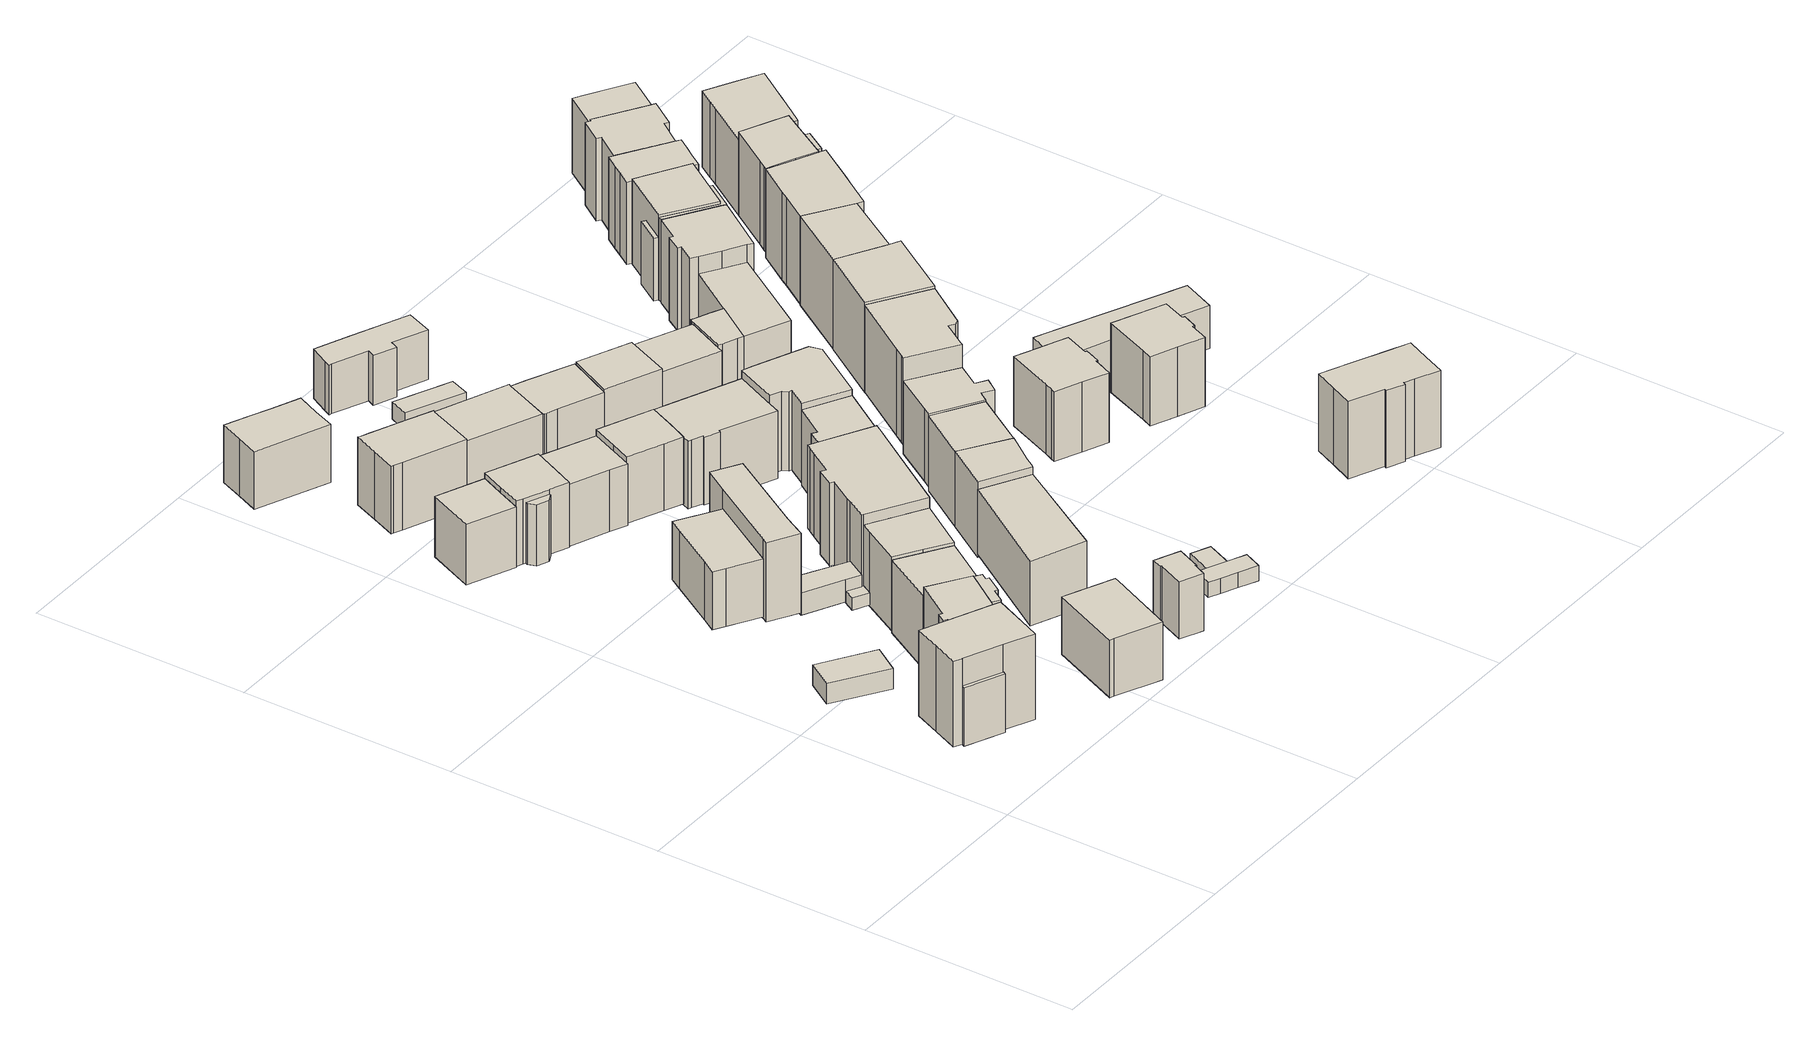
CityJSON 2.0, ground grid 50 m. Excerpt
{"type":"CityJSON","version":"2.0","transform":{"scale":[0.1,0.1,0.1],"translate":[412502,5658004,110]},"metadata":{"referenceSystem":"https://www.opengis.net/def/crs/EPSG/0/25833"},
"CityObjects":{
"building1":{"type":"Building","attributes":{"Dachtyp_tdc":"tdcPolyFlatRoof","Gemeindeschluessel":14612000,"Dachneigung":7.27,"QualitaetDacherkennung":73,"Geometrietyp2DReferenz":"3000","measuredHeight":5.35,"function":"31001_9998","roofType":"2100"},"geometry":[{"type":"Solid","lod":"1","boundaries":[[[[0,1,2,3]],[[4,5,6,7]],[[3,5,4,0]],[[2,6,5,3]],[[1,7,6,2]],[[0,4,7,1]]]]}]},
"building2":{"type":"Building","attributes":{"Gemeindeschluessel":14612000,"Geometrietyp2DReferenz":"3000","function":"31001_9998","roofType":"9999"},"children":["building2-1","building2-2","building2-3","building2-4"]},
"building2-1":{"type":"BuildingPart","attributes":{"Dachtyp_tdc":"tdcPolyFlatRoof","Dachneigung":6.59,"QualitaetDacherkennung":36,"Geometrietyp2DReferenz":"3000","measuredHeight":20.29,"roofType":"2100"},"parents":["building2"],"geometry":[{"type":"Solid","lod":"1","boundaries":[[[[8,9,10,11,12,13,14,15]],[[16,17,18,19,20,21,22,23]],[[15,17,16,8]],[[14,18,17,15]],[[13,19,18,14]],[[12,20,19,13]],[[11,21,20,12]],[[10,22,21,11]],[[9,23,22,10]],[[8,16,23,9]]]]}]},
"building2-2":{"type":"BuildingPart","attributes":{"Dachtyp_tdc":"tdcPolyFlatRoof","Dachneigung":0,"QualitaetDacherkennung":44,"Geometrietyp2DReferenz":"3000","measuredHeight":20.35,"roofType":"1000"},"parents":["building2"],"geometry":[{"type":"Solid","lod":"1","boundaries":[[[[24,25,26,27,28,29,30,31,32,33,34,35]],[[36,37,38,39,40,41,42,43,17,16,44,45]],[[35,36,45,24]],[[34,37,36,35]],[[33,38,37,34]],[[32,39,38,33]],[[31,40,39,32]],[[30,41,40,31]],[[29,42,41,30]],[[28,43,42,29]],[[27,17,43,28]],[[26,16,17,27]],[[25,44,16,26]],[[24,45,44,25]]]]}]},
"building2-3":{"type":"BuildingPart","attributes":{"Dachtyp_tdc":"tdcHipAndGableRoof","Dachneigung":10.3,"QualitaetDacherkennung":49,"Geometrietyp2DReferenz":"3000","measuredHeight":21.13,"roofType":"5000"},"parents":["building2"],"geometry":[{"type":"Solid","lod":"1","boundaries":[[[[46,47,48,49,50,51,52,53,54,55]],[[56,57,58,59,60,45,44,61,62,63]],[[55,57,56,46]],[[54,58,57,55]],[[53,59,58,54]],[[52,60,59,53]],[[51,45,60,52]],[[50,44,45,51]],[[49,61,44,50]],[[48,62,61,49]],[[47,63,62,48]],[[46,56,63,47]]]]}]},
"building2-4":{"type":"BuildingPart","attributes":{"Dachtyp_tdc":"tdcGableRoof","Dachneigung":18.41,"QualitaetDacherkennung":8,"Geometrietyp2DReferenz":"3000","measuredHeight":14.96,"roofType":"3100"},"parents":["building2"],"geometry":[{"type":"Solid","lod":"1","boundaries":[[[[64,65,66,67,68]],[[69,70,57,56,63]],[[68,69,63,64]],[[67,70,69,68]],[[66,57,70,67]],[[65,56,57,66]],[[64,63,56,65]]]]}]},
"building3":{"type":"Building","attributes":{"Dachtyp_tdc":"tdcGableRoof","Gemeindeschluessel":14612000,"Dachneigung":14.38,"QualitaetDacherkennung":72,"Geometrietyp2DReferenz":"3000","measuredHeight":15.28,"function":"31001_9998","roofType":"3100"},"geometry":[{"type":"Solid","lod":"1","boundaries":[[[[71,72,73,74]],[[75,76,77,78]],[[74,76,75,71]],[[73,77,76,74]],[[72,78,77,73]],[[71,75,78,72]]]]}]},
"building4":{"type":"Building","attributes":{"Dachtyp_tdc":"tdcPolyFlatRoof","Gemeindeschluessel":14612000,"Dachneigung":24.23,"QualitaetDacherkennung":66,"Geometrietyp2DReferenz":"3000","measuredHeight":16.42,"function":"31001_9998","roofType":"2100"},"geometry":[{"type":"Solid","lod":"1","boundaries":[[[[79,80,81,82,83,84,85]],[[86,87,88,89,90,91,92]],[[85,87,86,79]],[[84,88,87,85]],[[83,89,88,84]],[[82,90,89,83]],[[81,91,90,82]],[[80,92,91,81]],[[79,86,92,80]]]]}]},
"building5":{"type":"Building","attributes":{"Dachtyp_tdc":"tdcGableRoof","Gemeindeschluessel":14612000,"Dachneigung":26.45,"QualitaetDacherkennung":55,"Geometrietyp2DReferenz":"3000","measuredHeight":19.1,"function":"31001_9998","roofType":"3100"},"geometry":[{"type":"Solid","lod":"1","boundaries":[[[[93,94,95,96]],[[97,98,99,100]],[[96,98,97,93]],[[95,99,98,96]],[[94,100,99,95]],[[93,97,100,94]]]]}]},
"building6":{"type":"Building","attributes":{"Gemeindeschluessel":14612000,"Geometrietyp2DReferenz":"3000","function":"31001_9998","roofType":"9999"},"children":["building6-1","building6-2"]},
"building6-1":{"type":"BuildingPart","attributes":{"Dachtyp_tdc":"tdcGableRoof","Dachneigung":14.22,"QualitaetDacherkennung":78,"Geometrietyp2DReferenz":"3000","measuredHeight":16.38,"roofType":"3100"},"parents":["building6"],"geometry":[{"type":"Solid","lod":"1","boundaries":[[[[101,102,103,104,105,106,107,108,109]],[[110,111,112,113,114,115,116,117,118]],[[109,111,110,101]],[[108,112,111,109]],[[107,113,112,108]],[[106,114,113,107]],[[105,115,114,106]],[[104,116,115,105]],[[103,117,116,104]],[[102,118,117,103]],[[101,110,118,102]]]]}]},
"building6-2":{"type":"BuildingPart","attributes":{"Dachtyp_tdc":"tdcPolyFlatRoof","Dachneigung":14.48,"QualitaetDacherkennung":37,"Geometrietyp2DReferenz":"3000","measuredHeight":14.89,"roofType":"2100"},"parents":["building6"],"geometry":[{"type":"Solid","lod":"1","boundaries":[[[[119,120,121,122,123,124,125]],[[126,127,111,110,128,129,130]],[[125,127,126,119]],[[124,111,127,125]],[[123,110,111,124]],[[122,128,110,123]],[[121,129,128,122]],[[120,130,129,121]],[[119,126,130,120]]]]}]},
"building7":{"type":"Building","attributes":{"Dachtyp_tdc":"tdcGableRoof","Gemeindeschluessel":14612000,"Dachneigung":20.76,"QualitaetDacherkennung":9,"Geometrietyp2DReferenz":"3000","measuredHeight":15.87,"function":"31001_9998","roofType":"3100"},"geometry":[{"type":"Solid","lod":"1","boundaries":[[[[131,132,133,134,135,136,137]],[[138,139,140,141,142,143,144]],[[137,139,138,131]],[[136,140,139,137]],[[135,141,140,136]],[[134,142,141,135]],[[133,143,142,134]],[[132,144,143,133]],[[131,138,144,132]]]]}]},
"building8":{"type":"Building","attributes":{"Dachtyp_tdc":"tdcPolyFlatRoof","Gemeindeschluessel":14612000,"Dachneigung":4.26,"QualitaetDacherkennung":62,"Geometrietyp2DReferenz":"3000","measuredHeight":5.68,"function":"31001_9998","roofType":"2100"},"geometry":[{"type":"Solid","lod":"1","boundaries":[[[[145,146,147,148,149,150]],[[151,152,153,154,155,156]],[[150,152,151,145]],[[149,153,152,150]],[[148,154,153,149]],[[147,155,154,148]],[[146,156,155,147]],[[145,151,156,146]]]]}]},
"building9":{"type":"Building","attributes":{"Dachtyp_tdc":"tdcPolyFlatRoof","Gemeindeschluessel":14612000,"Dachneigung":32.67,"QualitaetDacherkennung":60,"Geometrietyp2DReferenz":"3000","measuredHeight":21.5,"function":"31001_9998","roofType":"2100"},"geometry":[{"type":"Solid","lod":"1","boundaries":[[[[157,158,159,160,161,162,163,164]],[[165,166,167,168,169,170,171,172]],[[164,166,165,157]],[[163,167,166,164]],[[162,168,167,163]],[[161,169,168,162]],[[160,170,169,161]],[[159,171,170,160]],[[158,172,171,159]],[[157,165,172,158]]]]}]},
"building10":{"type":"Building","attributes":{"Dachtyp_tdc":"tdcPolyFlatRoof","Gemeindeschluessel":14612000,"Dachneigung":5.44,"QualitaetDacherkennung":34,"Geometrietyp2DReferenz":"3000","measuredHeight":3.02,"function":"31001_9998","roofType":"2100"},"geometry":[{"type":"Solid","lod":"1","boundaries":[[[[173,174,175,176,177]],[[178,179,180,181,182]],[[177,179,178,173]],[[176,180,179,177]],[[175,181,180,176]],[[174,182,181,175]],[[173,178,182,174]]]]}]},
"building11":{"type":"Building","attributes":{"Dachtyp_tdc":"tdcGableRoof","Gemeindeschluessel":14612000,"Dachneigung":29.51,"QualitaetDacherkennung":70,"Geometrietyp2DReferenz":"3000","measuredHeight":19.78,"function":"31001_9998","roofType":"3100"},"geometry":[{"type":"Solid","lod":"1","boundaries":[[[[183,184,185,186,187,188,189,190]],[[191,192,193,194,195,196,197,198]],[[190,192,191,183]],[[189,193,192,190]],[[188,194,193,189]],[[187,195,194,188]],[[186,196,195,187]],[[185,197,196,186]],[[184,198,197,185]],[[183,191,198,184]]]]}]},
"building12":{"type":"Building","attributes":{"Gemeindeschluessel":14612000,"Geometrietyp2DReferenz":"3000","function":"31001_9998","roofType":"9999"},"children":["building12-1","building12-2"]},
"building12-1":{"type":"BuildingPart","attributes":{"Dachtyp_tdc":"tdcPolyFlatRoof","Dachneigung":32.2,"QualitaetDacherkennung":50,"Geometrietyp2DReferenz":"3000","measuredHeight":14.3,"roofType":"2100"},"parents":["building12"],"geometry":[{"type":"Solid","lod":"1","boundaries":[[[[199,200,201,202]],[[203,204,205,206]],[[202,204,203,199]],[[201,205,204,202]],[[200,206,205,201]],[[199,203,206,200]]]]}]},
"building12-2":{"type":"BuildingPart","attributes":{"Dachtyp_tdc":"tdcGableRoof","Dachneigung":34.2,"QualitaetDacherkennung":87,"Geometrietyp2DReferenz":"3000","measuredHeight":18.26,"roofType":"3100"},"parents":["building12"],"geometry":[{"type":"Solid","lod":"1","boundaries":[[[[207,208,209,210,211,212,213,214,215,216,217,218,219]],[[220,205,204,221,222,223,224,225,226,227,228,229,230]],[[219,205,220,207]],[[218,204,205,219]],[[217,221,204,218]],[[216,222,221,217]],[[215,223,222,216]],[[214,224,223,215]],[[213,225,224,214]],[[212,226,225,213]],[[211,227,226,212]],[[210,228,227,211]],[[209,229,228,210]],[[208,230,229,209]],[[207,220,230,208]]]]}]},
"building13":{"type":"Building","attributes":{"Gemeindeschluessel":14612000,"Geometrietyp2DReferenz":"3000","function":"31001_9998","roofType":"9999"},"children":["building13-1","building13-2"]},
"building13-1":{"type":"BuildingPart","attributes":{"Dachtyp_tdc":"tdcGableRoof","Dachneigung":32.97,"QualitaetDacherkennung":78,"Geometrietyp2DReferenz":"3000","measuredHeight":15.69,"roofType":"3100"},"parents":["building13"],"geometry":[{"type":"Solid","lod":"1","boundaries":[[[[231,232,233,234,235,236,237,238]],[[239,240,241,242,243,244,245,246]],[[238,240,239,231]],[[237,241,240,238]],[[236,242,241,237]],[[235,243,242,236]],[[234,244,243,235]],[[233,245,244,234]],[[232,246,245,233]],[[231,239,246,232]]]]}]},
"building13-2":{"type":"BuildingPart","attributes":{"Dachtyp_tdc":"tdcPolyFlatRoof","Dachneigung":18.2,"QualitaetDacherkennung":66,"Geometrietyp2DReferenz":"3000","measuredHeight":12.19,"roofType":"2100"},"parents":["building13"],"geometry":[{"type":"Solid","lod":"1","boundaries":[[[[247,248,249,250]],[[241,251,252,242]],[[249,251,241,250]],[[248,252,251,249]],[[247,242,252,248]],[[250,241,242,247]]]]}]},
"building14":{"type":"Building","attributes":{"Dachtyp_tdc":"tdcFreeFormRoof","Gemeindeschluessel":14612000,"Dachneigung":14.53,"QualitaetDacherkennung":76,"Geometrietyp2DReferenz":"3000","measuredHeight":15.57,"function":"31001_9998","roofType":"5000"},"geometry":[{"type":"Solid","lod":"1","boundaries":[[[[253,254,255,256,257,258]],[[259,260,261,262,263,264]],[[258,260,259,253]],[[257,261,260,258]],[[256,262,261,257]],[[255,263,262,256]],[[254,264,263,255]],[[253,259,264,254]]]]}]},
"building15":{"type":"Building","attributes":{"Dachtyp_tdc":"tdcPolyFlatRoof","Gemeindeschluessel":14612000,"Dachneigung":0,"QualitaetDacherkennung":57,"Geometrietyp2DReferenz":"3000","measuredHeight":13.72,"function":"31001_9998","roofType":"1000"},"geometry":[{"type":"Solid","lod":"1","boundaries":[[[[265,266,267,268,269,270,271,272]],[[273,274,275,276,277,278,279,280]],[[272,274,273,265]],[[271,275,274,272]],[[270,276,275,271]],[[269,277,276,270]],[[268,278,277,269]],[[267,279,278,268]],[[266,280,279,267]],[[265,273,280,266]]]]}]},
"building16":{"type":"Building","attributes":{"Dachtyp_tdc":"tdcFreeFormRoof","Gemeindeschluessel":14612000,"Dachneigung":30.97,"QualitaetDacherkennung":89,"Geometrietyp2DReferenz":"3000","measuredHeight":17.44,"function":"31001_9998","roofType":"5000"},"geometry":[{"type":"Solid","lod":"1","boundaries":[[[[281,282,283,284,285,286]],[[287,288,289,290,291,292]],[[286,288,287,281]],[[285,289,288,286]],[[284,290,289,285]],[[283,291,290,284]],[[282,292,291,283]],[[281,287,292,282]]]]}]},
"building17":{"type":"Building","attributes":{"Dachtyp_tdc":"tdcFreeFormRoof","Gemeindeschluessel":14612000,"Dachneigung":34.29,"QualitaetDacherkennung":65,"Geometrietyp2DReferenz":"3000","measuredHeight":23.05,"function":"31001_9998","roofType":"5000"},"geometry":[{"type":"Solid","lod":"1","boundaries":[[[[293,294,295,296,297,298,299,300,301,302,303,304,305,306,307,308]],[[309,310,311,312,313,314,315,316,317,318,319,320,321,322,323,324]],[[308,310,309,293]],[[307,311,310,308]],[[306,312,311,307]],[[305,313,312,306]],[[304,314,313,305]],[[303,315,314,304]],[[302,316,315,303]],[[301,317,316,302]],[[300,318,317,301]],[[299,319,318,300]],[[298,320,319,299]],[[297,321,320,298]],[[296,322,321,297]],[[295,323,322,296]],[[294,324,323,295]],[[293,309,324,294]]]]}]},
"building18":{"type":"Building","attributes":{"Dachtyp_tdc":"tdcGableRoof","Gemeindeschluessel":14612000,"Dachneigung":26.23,"QualitaetDacherkennung":77,"Geometrietyp2DReferenz":"3000","measuredHeight":17.68,"function":"31001_9998","roofType":"3100"},"geometry":[{"type":"Solid","lod":"1","boundaries":[[[[325,326,327,328,329,330,331]],[[332,333,334,335,336,337,338]],[[331,333,332,325]],[[330,334,333,331]],[[329,335,334,330]],[[328,336,335,329]],[[327,337,336,328]],[[326,338,337,327]],[[325,332,338,326]]]]}]},
"building19":{"type":"Building","attributes":{"Dachtyp_tdc":"tdcCutGableRoof","Gemeindeschluessel":14612000,"Dachneigung":0.336,"QualitaetDacherkennung":48,"Geometrietyp2DReferenz":"3000","measuredHeight":17.86,"function":"31001_9998","roofType":"9999"},"geometry":[{"type":"Solid","lod":"1","boundaries":[[[[339,340,341,342]],[[343,344,345,346]],[[342,344,343,339]],[[341,345,344,342]],[[340,346,345,341]],[[339,343,346,340]]]]}]},
"building20":{"type":"Building","attributes":{"Dachtyp_tdc":"tdcFreeFormRoof","Gemeindeschluessel":14612000,"Dachneigung":32.92,"QualitaetDacherkennung":77,"Geometrietyp2DReferenz":"3000","measuredHeight":17.05,"function":"31001_9998","roofType":"5000"},"geometry":[{"type":"Solid","lod":"1","boundaries":[[[[347,348,349,350,351,352,353,354,355,356]],[[357,358,359,360,361,362,363,364,365,366]],[[356,358,357,347]],[[355,359,358,356]],[[354,360,359,355]],[[353,361,360,354]],[[352,362,361,353]],[[351,363,362,352]],[[350,364,363,351]],[[349,365,364,350]],[[348,366,365,349]],[[347,357,366,348]]]]}]},
"building21":{"type":"Building","attributes":{"Dachtyp_tdc":"tdcGableRoof","Gemeindeschluessel":14612000,"Dachneigung":26.45,"QualitaetDacherkennung":72,"Geometrietyp2DReferenz":"3000","measuredHeight":17.99,"function":"31001_9998","roofType":"3100"},"geometry":[{"type":"Solid","lod":"1","boundaries":[[[[367,368,369,370,371,372,373,374,375,376,377,378,379,380,381]],[[382,383,384,385,386,387,388,389,390,391,392,393,394,395,396]],[[381,383,382,367]],[[380,384,383,381]],[[379,385,384,380]],[[378,386,385,379]],[[377,387,386,378]],[[376,388,387,377]],[[375,389,388,376]],[[374,390,389,375]],[[373,391,390,374]],[[372,392,391,373]],[[371,393,392,372]],[[370,394,393,371]],[[369,395,394,370]],[[368,396,395,369]],[[367,382,396,368]]]]}]},
"building22":{"type":"Building","attributes":{"Dachtyp_tdc":"tdcFreeFormRoof","Gemeindeschluessel":14612000,"Dachneigung":22.68,"QualitaetDacherkennung":68,"Geometrietyp2DReferenz":"3000","measuredHeight":4.03,"function":"31001_9998","roofType":"5000"},"geometry":[{"type":"Solid","lod":"1","boundaries":[[[[397,398,399,400,401,402,403,404]],[[405,406,407,408,409,410,411,412]],[[404,406,405,397]],[[403,407,406,404]],[[402,408,407,403]],[[401,409,408,402]],[[400,410,409,401]],[[399,411,410,400]],[[398,412,411,399]],[[397,405,412,398]]]]}]},
"building23":{"type":"Building","attributes":{"Dachtyp_tdc":"tdcFreeFormRoof","Gemeindeschluessel":14612000,"Dachneigung":49.15,"QualitaetDacherkennung":59,"Geometrietyp2DReferenz":"3000","measuredHeight":22.14,"function":"31001_9998","roofType":"5000"},"geometry":[{"type":"Solid","lod":"1","boundaries":[[[[413,414,415,416,417,418]],[[419,420,421,422,423,424]],[[418,420,419,413]],[[417,421,420,418]],[[416,422,421,417]],[[415,423,422,416]],[[414,424,423,415]],[[413,419,424,414]]]]}]},
"building24":{"type":"Building","attributes":{"Dachtyp_tdc":"tdcFreeFormRoof","Gemeindeschluessel":14612000,"Dachneigung":38.66,"QualitaetDacherkennung":59,"Geometrietyp2DReferenz":"3000","measuredHeight":20.59,"function":"31001_9998","roofType":"5000"},"geometry":[{"type":"Solid","lod":"1","boundaries":[[[[425,426,427,428,429,430]],[[431,432,433,434,435,436]],[[430,432,431,425]],[[429,433,432,430]],[[428,434,433,429]],[[427,435,434,428]],[[426,436,435,427]],[[425,431,436,426]]]]}]},
"building25":{"type":"Building","attributes":{"Dachtyp_tdc":"tdcPolyFlatRoof","Gemeindeschluessel":14612000,"Dachneigung":5.01,"QualitaetDacherkennung":80,"Geometrietyp2DReferenz":"3000","measuredHeight":3.08,"function":"31001_9998","roofType":"2100"},"geometry":[{"type":"Solid","lod":"1","boundaries":[[[[437,438,439,440]],[[441,442,443,444]],[[440,442,441,437]],[[439,443,442,440]],[[438,444,443,439]],[[437,441,444,438]]]]}]},
"building26":{"type":"Building","attributes":{"Dachtyp_tdc":"tdcPolyFlatRoof","Gemeindeschluessel":14612000,"Dachneigung":3.77,"QualitaetDacherkennung":57,"Geometrietyp2DReferenz":"3000","measuredHeight":4.24,"function":"31001_9998","roofType":"2100"},"geometry":[{"type":"Solid","lod":"1","boundaries":[[[[445,446,447,448]],[[449,450,451,452]],[[448,450,449,445]],[[447,451,450,448]],[[446,452,451,447]],[[445,449,452,446]]]]}]},
"building27":{"type":"Building","attributes":{"Dachtyp_tdc":"tdcGableRoof","Gemeindeschluessel":14612000,"Dachneigung":33.03,"QualitaetDacherkennung":68,"Geometrietyp2DReferenz":"3000","measuredHeight":17.68,"function":"31001_9998","roofType":"3100"},"geometry":[{"type":"Solid","lod":"1","boundaries":[[[[453,454,455,456]],[[457,458,459,460]],[[456,458,457,453]],[[455,459,458,456]],[[454,460,459,455]],[[453,457,460,454]]]]}]},
"building28":{"type":"Building","attributes":{"Dachtyp_tdc":"tdcPolyFlatRoof","Gemeindeschluessel":14612000,"Dachneigung":2.69,"QualitaetDacherkennung":63,"Geometrietyp2DReferenz":"3000","measuredHeight":12.07,"function":"31001_9998","roofType":"2100"},"geometry":[{"type":"Solid","lod":"1","boundaries":[[[[461,462,463,464,465,466,467,468,469,470,471,472]],[[473,474,475,476,477,478,479,480,481,482,483,484]],[[472,474,473,461]],[[471,475,474,472]],[[470,476,475,471]],[[469,477,476,470]],[[468,478,477,469]],[[467,479,478,468]],[[466,480,479,467]],[[465,481,480,466]],[[464,482,481,465]],[[463,483,482,464]],[[462,484,483,463]],[[461,473,484,462]]]]}]},
"building29":{"type":"Building","attributes":{"Dachtyp_tdc":"tdcGableRoof","Gemeindeschluessel":14612000,"Dachneigung":36.93,"QualitaetDacherkennung":75,"Geometrietyp2DReferenz":"3000","measuredHeight":20.37,"function":"31001_9998","roofType":"3100"},"geometry":[{"type":"Solid","lod":"1","boundaries":[[[[485,486,487,488]],[[432,489,490,433]],[[488,489,432,485]],[[487,490,489,488]],[[486,433,490,487]],[[485,432,433,486]]]]}]},
"building30":{"type":"Building","attributes":{"Dachtyp_tdc":"tdcFreeFormRoof","Gemeindeschluessel":14612000,"Dachneigung":15.85,"QualitaetDacherkennung":20,"Geometrietyp2DReferenz":"3000","measuredHeight":20.76,"function":"31001_9998","roofType":"5000"},"geometry":[{"type":"Solid","lod":"1","boundaries":[[[[491,492,493,494,495,496,497,498,499,500]],[[501,502,503,504,505,506,507,508,509,510]],[[500,502,501,491]],[[499,503,502,500]],[[498,504,503,499]],[[497,505,504,498]],[[496,506,505,497]],[[495,507,506,496]],[[494,508,507,495]],[[493,509,508,494]],[[492,510,509,493]],[[491,501,510,492]]]]}]},
"building31":{"type":"Building","attributes":{"Dachtyp_tdc":"tdcFreeFormRoof","Gemeindeschluessel":14612000,"Dachneigung":30.73,"QualitaetDacherkennung":77,"Geometrietyp2DReferenz":"3000","measuredHeight":16.84,"function":"31001_9998","roofType":"5000"},"geometry":[{"type":"Solid","lod":"1","boundaries":[[[[511,512,513,514,515,516]],[[459,458,517,518,519,520]],[[516,458,459,511]],[[515,517,458,516]],[[514,518,517,515]],[[513,519,518,514]],[[512,520,519,513]],[[511,459,520,512]]]]}]},
"building32":{"type":"Building","attributes":{"Dachtyp_tdc":"tdcPolyFlatRoof","Gemeindeschluessel":14612000,"Dachneigung":3.54,"QualitaetDacherkennung":71,"Geometrietyp2DReferenz":"3000","measuredHeight":4.31,"function":"31001_9998","roofType":"2100"},"geometry":[{"type":"Solid","lod":"1","boundaries":[[[[521,522,523,524]],[[525,526,527,528]],[[524,526,525,521]],[[523,527,526,524]],[[522,528,527,523]],[[521,525,528,522]]]]}]},
"building33":{"type":"Building","attributes":{"Dachtyp_tdc":"tdcFreeFormRoof","Gemeindeschluessel":14612000,"Dachneigung":38.46,"QualitaetDacherkennung":45,"Geometrietyp2DReferenz":"3000","measuredHeight":21.11,"function":"31001_9998","roofType":"5000"},"geometry":[{"type":"Solid","lod":"1","boundaries":[[[[529,530,531,532,533,534,535,536,537,538]],[[539,540,541,542,543,544,545,546,547,548]],[[538,540,539,529]],[[537,541,540,538]],[[536,542,541,537]],[[535,543,542,536]],[[534,544,543,535]],[[533,545,544,534]],[[532,546,545,533]],[[531,547,546,532]],[[530,548,547,531]],[[529,539,548,530]]]]}]},
"building34":{"type":"Building","attributes":{"Dachtyp_tdc":"tdcPolyFlatRoof","Gemeindeschluessel":14612000,"Dachneigung":3.07,"QualitaetDacherkennung":59,"Geometrietyp2DReferenz":"3000","measuredHeight":3.44,"function":"31001_9998","roofType":"2100"},"geometry":[{"type":"Solid","lod":"1","boundaries":[[[[549,550,551,552]],[[553,554,555,556]],[[552,554,553,549]],[[551,555,554,552]],[[550,556,555,551]],[[549,553,556,550]]]]}]},
"building35":{"type":"Building","attributes":{"Dachtyp_tdc":"tdcFreeFormRoof","Gemeindeschluessel":14612000,"Dachneigung":29.91,"QualitaetDacherkennung":56,"Geometrietyp2DReferenz":"3000","measuredHeight":22.99,"function":"31001_9998","roofType":"5000"},"geometry":[{"type":"Solid","lod":"1","boundaries":[[[[557,558,559,560,561,562,563,564,565,566,567]],[[568,569,570,571,572,573,574,575,576,577,578]],[[567,569,568,557]],[[566,570,569,567]],[[565,571,570,566]],[[564,572,571,565]],[[563,573,572,564]],[[562,574,573,563]],[[561,575,574,562]],[[560,576,575,561]],[[559,577,576,560]],[[558,578,577,559]],[[557,568,578,558]]]]}]},
"building36":{"type":"Building","attributes":{"Gemeindeschluessel":14612000,"Geometrietyp2DReferenz":"3000","function":"31001_9998","roofType":"9999"},"children":["building36-1","building36-2"]},
"building36-1":{"type":"BuildingPart","attributes":{"Dachtyp_tdc":"tdcPolyFlatRoof","Dachneigung":0,"QualitaetDacherkennung":43,"Geometrietyp2DReferenz":"3000","measuredHeight":15.95,"roofType":"1000"},"parents":["building36"],"geometry":[{"type":"Solid","lod":"1","boundaries":[[[[579,580,581,582,583,584,585,586,587,588]],[[589,590,591,592,593,594,595,596,597,598]],[[588,590,589,579]],[[587,591,590,588]],[[586,592,591,587]],[[585,593,592,586]],[[584,594,593,585]],[[583,595,594,584]],[[582,596,595,583]],[[581,597,596,582]],[[580,598,597,581]],[[579,589,598,580]]]]}]},
"building36-2":{"type":"BuildingPart","attributes":{"Dachtyp_tdc":"tdcPolyFlatRoof","Dachneigung":0,"QualitaetDacherkennung":51,"Geometrietyp2DReferenz":"3000","measuredHeight":15.93,"roofType":"1000"},"parents":["building36"],"geometry":[{"type":"Solid","lod":"1","boundaries":[[[[599,600,580,579,601]],[[602,603,589,598,604]],[[601,603,602,599]],[[579,589,603,601]],[[580,598,589,579]],[[600,604,598,580]],[[599,602,604,600]]]]}]},
"building37":{"type":"Building","attributes":{"Dachtyp_tdc":"tdcGableRoof","Gemeindeschluessel":14612000,"Dachneigung":30.83,"QualitaetDacherkennung":65,"Geometrietyp2DReferenz":"3000","measuredHeight":18.76,"function":"31001_9998","roofType":"3100"},"geometry":[{"type":"Solid","lod":"1","boundaries":[[[[605,606,607,608,609,610,611,612,613,614,615,616,617,618,619,620,621,622]],[[623,624,625,626,627,628,629,630,631,632,633,634,635,636,637,638,639,640]],[[622,624,623,605]],[[621,625,624,622]],[[620,626,625,621]],[[619,627,626,620]],[[618,628,627,619]],[[617,629,628,618]],[[616,630,629,617]],[[615,631,630,616]],[[614,632,631,615]],[[613,633,632,614]],[[612,634,633,613]],[[611,635,634,612]],[[610,636,635,611]],[[609,637,636,610]],[[608,638,637,609]],[[607,639,638,608]],[[606,640,639,607]],[[605,623,640,606]]]]}]},
"building38":{"type":"Building","attributes":{"Dachtyp_tdc":"tdcFreeFormRoof","Gemeindeschluessel":14612000,"Dachneigung":30.31,"QualitaetDacherkennung":72,"Geometrietyp2DReferenz":"3000","measuredHeight":23.87,"function":"31001_9998","roofType":"5000"},"geometry":[{"type":"Solid","lod":"1","boundaries":[[[[641,642,643,644,645,646]],[[647,648,649,650,651,652]],[[646,648,647,641]],[[645,649,648,646]],[[644,650,649,645]],[[643,651,650,644]],[[642,652,651,643]],[[641,647,652,642]]]]}]},
"building39":{"type":"Building","attributes":{"Gemeindeschluessel":14612000,"Geometrietyp2DReferenz":"3000","function":"31001_9998","roofType":"9999"},"children":["building39-1","building39-2"]},
"building39-1":{"type":"BuildingPart","attributes":{"Dachtyp_tdc":"tdcGableRoof","Dachneigung":31.49,"QualitaetDacherkennung":67,"Geometrietyp2DReferenz":"3000","measuredHeight":20.45,"roofType":"3100"},"parents":["building39"],"geometry":[{"type":"Solid","lod":"1","boundaries":[[[[653,654,655,656,657,658,659,660,661,662,663,664,665,666,667]],[[668,669,670,671,672,673,674,675,676,677,678,679,680,681,682]],[[667,668,682,653]],[[666,669,668,667]],[[665,670,669,666]],[[664,671,670,665]],[[663,672,671,664]],[[662,673,672,663]],[[661,674,673,662]],[[660,675,674,661]],[[659,676,675,660]],[[658,677,676,659]],[[657,678,677,658]],[[656,679,678,657]],[[655,680,679,656]],[[654,681,680,655]],[[653,682,681,654]]]]}]},
"building39-2":{"type":"BuildingPart","attributes":{"Dachtyp_tdc":"tdcGableRoof","Dachneigung":66.83,"QualitaetDacherkennung":19,"Geometrietyp2DReferenz":"3000","measuredHeight":17.87,"roofType":"3100"},"parents":["building39"],"geometry":[{"type":"Solid","lod":"1","boundaries":[[[[683,684,685,686]],[[687,668,682,688]],[[686,668,687,683]],[[685,682,668,686]],[[684,688,682,685]],[[683,687,688,684]]]]}]},
"building40":{"type":"Building","attributes":{"Dachtyp_tdc":"tdcGableRoof","Gemeindeschluessel":14612000,"Dachneigung":27.89,"QualitaetDacherkennung":79,"Geometrietyp2DReferenz":"3000","measuredHeight":22.03,"function":"31001_9998","roofType":"3100"},"geometry":[{"type":"Solid","lod":"1","boundaries":[[[[689,690,691,692,693,694,695,696,697,698,699,700,701]],[[702,703,704,705,706,707,708,709,710,711,712,713,714]],[[701,703,702,689]],[[700,704,703,701]],[[699,705,704,700]],[[698,706,705,699]],[[697,707,706,698]],[[696,708,707,697]],[[695,709,708,696]],[[694,710,709,695]],[[693,711,710,694]],[[692,712,711,693]],[[691,713,712,692]],[[690,714,713,691]],[[689,702,714,690]]]]}]},
"building41":{"type":"Building","attributes":{"Dachtyp_tdc":"tdcGableRoof","Gemeindeschluessel":14612000,"Dachneigung":31.59,"QualitaetDacherkennung":66,"Geometrietyp2DReferenz":"3000","measuredHeight":18.76,"function":"31001_9998","roofType":"3100"},"geometry":[{"type":"Solid","lod":"1","boundaries":[[[[715,716,717,718,719,720,721,722,723,724,725]],[[726,727,728,729,730,731,732,733,734,735,736]],[[725,727,726,715]],[[724,728,727,725]],[[723,729,728,724]],[[722,730,729,723]],[[721,731,730,722]],[[720,732,731,721]],[[719,733,732,720]],[[718,734,733,719]],[[717,735,734,718]],[[716,736,735,717]],[[715,726,736,716]]]]}]},
"building42":{"type":"Building","attributes":{"Dachtyp_tdc":"tdcFreeFormRoof","Gemeindeschluessel":14612000,"Dachneigung":30.74,"QualitaetDacherkennung":73,"Geometrietyp2DReferenz":"3000","measuredHeight":23.56,"function":"31001_9998","roofType":"5000"},"geometry":[{"type":"Solid","lod":"1","boundaries":[[[[645,644,737,738,646]],[[739,740,741,742,743]],[[646,740,739,645]],[[738,741,740,646]],[[737,742,741,738]],[[644,743,742,737]],[[645,739,743,644]]]]}]},
"building43":{"type":"Building","attributes":{"Gemeindeschluessel":14612000,"Geometrietyp2DReferenz":"3000","function":"31001_9998","roofType":"9999"},"children":["building43-1","building43-2","building43-3"]},
"building43-1":{"type":"BuildingPart","attributes":{"Dachtyp_tdc":"tdcFreeFormRoof","Dachneigung":30.61,"QualitaetDacherkennung":32,"Geometrietyp2DReferenz":"3000","measuredHeight":21.79,"roofType":"5000"},"parents":["building43"],"geometry":[{"type":"Solid","lod":"1","boundaries":[[[[744,745,746,747,748,749,750]],[[751,752,753,754,755,756,757]],[[750,752,751,744]],[[749,753,752,750]],[[748,754,753,749]],[[747,755,754,748]],[[746,756,755,747]],[[745,757,756,746]],[[744,751,757,745]]]]}]},
"building43-2":{"type":"BuildingPart","attributes":{"Dachtyp_tdc":"tdcGableRoof","Dachneigung":35.87,"QualitaetDacherkennung":82,"Geometrietyp2DReferenz":"3000","measuredHeight":22.77,"roofType":"3100"},"parents":["building43"],"geometry":[{"type":"Solid","lod":"1","boundaries":[[[[758,759,760,761]],[[762,752,751,763]],[[761,752,762,758]],[[760,751,752,761]],[[759,763,751,760]],[[758,762,763,759]]]]}]},
"building43-3":{"type":"BuildingPart","attributes":{"Dachtyp_tdc":"tdcGableRoof","Dachneigung":64.79,"QualitaetDacherkennung":3,"Geometrietyp2DReferenz":"3000","measuredHeight":18.8,"roofType":"3100"},"parents":["building43"],"geometry":[{"type":"Solid","lod":"1","boundaries":[[[[764,765,766,767]],[[768,751,769,770]],[[767,751,768,764]],[[766,769,751,767]],[[765,770,769,766]],[[764,768,770,765]]]]}]},
"building44":{"type":"Building","attributes":{"Dachtyp_tdc":"tdcFreeFormRoof","Gemeindeschluessel":14612000,"Dachneigung":37.87,"QualitaetDacherkennung":51,"Geometrietyp2DReferenz":"3000","measuredHeight":12.09,"function":"31001_9998","roofType":"5000"},"geometry":[{"type":"Solid","lod":"1","boundaries":[[[[771,772,773,774,775,776,777]],[[778,779,780,781,782,783,784]],[[777,779,778,771]],[[776,780,779,777]],[[775,781,780,776]],[[774,782,781,775]],[[773,783,782,774]],[[772,784,783,773]],[[771,778,784,772]]]]}]},
"building45":{"type":"Building","attributes":{"Dachtyp_tdc":"tdcFreeFormRoof","Gemeindeschluessel":14612000,"Dachneigung":35.73,"QualitaetDacherkennung":72,"Geometrietyp2DReferenz":"3000","measuredHeight":22.56,"function":"31001_9998","roofType":"5000"},"geometry":[{"type":"Solid","lod":"1","boundaries":[[[[785,786,787,788,789,790,791,792,793,794,795,796]],[[797,798,799,800,801,802,803,804,805,806,807,808]],[[796,798,797,785]],[[795,799,798,796]],[[794,800,799,795]],[[793,801,800,794]],[[792,802,801,793]],[[791,803,802,792]],[[790,804,803,791]],[[789,805,804,790]],[[788,806,805,789]],[[787,807,806,788]],[[786,808,807,787]],[[785,797,808,786]]]]}]},
"building46":{"type":"Building","attributes":{"Dachtyp_tdc":"tdcGableRoof","Gemeindeschluessel":14612000,"Dachneigung":30.71,"QualitaetDacherkennung":66,"Geometrietyp2DReferenz":"3000","measuredHeight":23.24,"function":"31001_9998","roofType":"3100"},"geometry":[{"type":"Solid","lod":"1","boundaries":[[[[809,810,811,812,813,814,815,738,816,737,817]],[[818,819,820,821,822,823,824,825,826,827,828]],[[817,819,818,809]],[[737,820,819,817]],[[816,821,820,737]],[[738,822,821,816]],[[815,823,822,738]],[[814,824,823,815]],[[813,825,824,814]],[[812,826,825,813]],[[811,827,826,812]],[[810,828,827,811]],[[809,818,828,810]]]]}]},
"building47":{"type":"Building","attributes":{"Dachtyp_tdc":"tdcFreeFormRoof","Gemeindeschluessel":14612000,"Dachneigung":35.24,"QualitaetDacherkennung":74,"Geometrietyp2DReferenz":"3000","measuredHeight":22.55,"function":"31001_9998","roofType":"5000"},"geometry":[{"type":"Solid","lod":"1","boundaries":[[[[829,830,831,832,833,834,835,836,837,838,839,840]],[[802,841,842,843,844,845,846,847,848,849,850,803]],[[840,841,802,829]],[[839,842,841,840]],[[838,843,842,839]],[[837,844,843,838]],[[836,845,844,837]],[[835,846,845,836]],[[834,847,846,835]],[[833,848,847,834]],[[832,849,848,833]],[[831,850,849,832]],[[830,803,850,831]],[[829,802,803,830]]]]}]},
"building48":{"type":"Building","attributes":{"Gemeindeschluessel":14612000,"Geometrietyp2DReferenz":"3000","function":"31001_9998","roofType":"9999"},"children":["building48-1","building48-2"]},
"building48-1":{"type":"BuildingPart","attributes":{"Dachtyp_tdc":"tdcGableRoof","Dachneigung":37.55,"QualitaetDacherkennung":60,"Geometrietyp2DReferenz":"3000","measuredHeight":22.82,"roofType":"3100"},"parents":["building48"],"geometry":[{"type":"Solid","lod":"1","boundaries":[[[[851,852,853,854,855,856,857,858,859]],[[860,861,862,863,864,865,866,867,868]],[[859,861,860,851]],[[858,862,861,859]],[[857,863,862,858]],[[856,864,863,857]],[[855,865,864,856]],[[854,866,865,855]],[[853,867,866,854]],[[852,868,867,853]],[[851,860,868,852]]]]}]},
"building48-2":{"type":"BuildingPart","attributes":{"Dachtyp_tdc":"tdcFreeFormRoof","Dachneigung":74.85,"QualitaetDacherkennung":22,"Geometrietyp2DReferenz":"3000","measuredHeight":20.2,"roofType":"5000"},"parents":["building48"],"geometry":[{"type":"Solid","lod":"1","boundaries":[[[[869,870,871,872,873,874,875,876,877,878,879]],[[880,881,882,883,860,868,884,885,886,887,888]],[[879,881,880,869]],[[878,882,881,879]],[[877,883,882,878]],[[876,860,883,877]],[[875,868,860,876]],[[874,884,868,875]],[[873,885,884,874]],[[872,886,885,873]],[[871,887,886,872]],[[870,888,887,871]],[[869,880,888,870]]]]}]},
"building49":{"type":"Building","attributes":{"Dachtyp_tdc":"tdcGableRoof","Gemeindeschluessel":14612000,"Dachneigung":29.66,"QualitaetDacherkennung":81,"Geometrietyp2DReferenz":"3000","measuredHeight":19.8,"function":"31001_9998","roofType":"3100"},"geometry":[{"type":"Solid","lod":"1","boundaries":[[[[889,890,891,892,893,894,895,896]],[[897,898,899,900,901,902,903,904]],[[896,898,897,889]],[[895,899,898,896]],[[894,900,899,895]],[[893,901,900,894]],[[892,902,901,893]],[[891,903,902,892]],[[890,904,903,891]],[[889,897,904,890]]]]}]},
"building50":{"type":"Building","attributes":{"Dachtyp_tdc":"tdcGableRoof","Gemeindeschluessel":14612000,"Dachneigung":34.49,"QualitaetDacherkennung":67,"Geometrietyp2DReferenz":"3000","measuredHeight":20.42,"function":"31001_9998","roofType":"3100"},"geometry":[{"type":"Solid","lod":"1","boundaries":[[[[905,906,907,908,909,910,911,912,913,914,915,916,917,918,919]],[[920,921,922,923,924,867,925,865,926,927,928,929,930,931,932]],[[919,921,920,905]],[[918,922,921,919]],[[917,923,922,918]],[[916,924,923,917]],[[915,867,924,916]],[[914,925,867,915]],[[913,865,925,914]],[[912,926,865,913]],[[911,927,926,912]],[[910,928,927,911]],[[909,929,928,910]],[[908,930,929,909]],[[907,931,930,908]],[[906,932,931,907]],[[905,920,932,906]]]]}]}
},
"vertices":[
[254,484,80],[134,562,80],[94,501,80],[213,422,80],[254,484,31],[213,422,31],[94,501,31],[134,562,31],
[346,278,220],[365,266,220],[384,295,220],[391,291,220],[417,330,220],[410,334,220],[419,348,220],[402,359,220],[346,278,19],[402,359,19],[419,348,19],[410,334,19],[417,330,19],[391,291,19],[384,295,19],[365,266,19],
[211,322,222],[338,266,222],[346,278,222],[402,359,222],[313,417,222],[257,332,222],[250,337,222],[237,318,222],[245,312,222],[242,308,222],[239,310,222],[223,317,222],[223,317,19],[239,310,19],[242,308,19],[245,312,19],[237,318,19],[250,337,19],[257,332,19],[313,417,19],[338,266,19],[211,322,19],
[144,208,224],[231,169,224],[299,138,224],[353,259,224],[338,266,224],[211,322,224],[178,336,224],[151,276,224],[125,216,224],[143,207,224],[144,208,19],[143,207,19],[125,216,19],[151,276,19],[178,336,19],[353,259,19],[299,138,19],[231,169,19],
[231,169,159],[144,208,159],[143,207,159],[140,200,159],[227,161,159],[227,161,19],[140,200,19],
[62,1424,196],[14,1316,196],[122,1269,196],[170,1378,196],[62,1424,51],[170,1378,51],[122,1269,51],[14,1316,51],
[168,828,183],[194,812,183],[263,770,183],[365,937,183],[271,995,183],[252,964,183],[188,860,183],[168,828,44],[188,860,44],[252,964,44],[271,995,44],[365,937,44],[263,770,44],[194,812,44],
[315,421,199],[420,351,199],[498,470,199],[385,543,199],[315,421,25],[385,543,25],[498,470,25],[420,351,25],
[193,1238,210],[194,1239,210],[237,1220,210],[261,1273,210],[286,1328,210],[170,1378,210],[145,1322,210],[122,1269,210],[137,1262,210],[193,1238,54],[137,1262,54],[122,1269,54],[145,1322,54],[170,1378,54],[286,1328,54],[261,1273,54],[237,1220,54],[194,1239,54],
[140,1255,200],[146,1236,200],[173,1225,200],[191,1233,200],[193,1238,200],[137,1262,200],[142,1260,200],[140,1255,54],[142,1260,54],[191,1233,54],[173,1225,54],[146,1236,54],
[574,19,145],[645,175,145],[649,185,145],[546,231,145],[535,236,145],[461,69,145],[471,65,145],[574,19,7],[471,65,7],[461,69,7],[535,236,7],[546,231,7],[649,185,7],[645,175,7],
[322,719,89],[412,673,89],[443,656,89],[470,702,89],[398,742,89],[349,769,89],[322,719,35],[349,769,35],[398,742,35],[470,702,35],[443,656,35],[412,673,35],
[349,769,231],[462,956,231],[400,993,231],[398,990,231],[365,937,231],[263,770,231],[255,757,231],[322,719,231],[349,769,41],[322,719,41],[255,757,41],[263,770,41],[365,937,41],[398,990,41],[400,993,41],[462,956,41],
[398,648,61],[433,629,61],[447,654,61],[443,656,61],[412,673,61],[398,648,32],[412,673,32],[443,656,32],[447,654,32],[433,629,32],
[498,470,207],[570,579,207],[571,580,207],[510,617,207],[447,654,207],[433,629,207],[385,543,207],[442,506,207],[498,470,29],[442,506,29],[385,543,29],[433,629,29],[447,654,29],[510,617,29],[571,580,29],[570,579,29],
[228,1626,191],[176,1648,191],[171,1636,191],[223,1614,191],[228,1626,52],[223,1614,52],[171,1636,52],[176,1648,52],
[152,1644,214],[133,1652,214],[127,1655,214],[103,1598,214],[79,1541,214],[84,1539,214],[104,1530,214],[243,1471,214],[266,1527,214],[288,1581,214],[291,1584,214],[223,1614,214],[171,1636,214],[152,1644,52],[291,1584,52],[288,1581,52],[266,1527,52],[243,1471,52],[104,1530,52],[84,1539,52],[79,1541,52],[103,1598,52],[127,1655,52],[133,1652,52],
[23,1869,187],[1,1818,187],[167,1747,187],[188,1798,187],[211,1850,187],[145,1878,187],[101,1898,187],[45,1922,187],[23,1869,49],[45,1922,49],[101,1898,49],[145,1878,49],[211,1850,49],[188,1798,49],[167,1747,49],[1,1818,49],
[145,1878,168],[152,1896,168],[108,1915,168],[101,1898,168],[108,1915,49],[152,1896,49],
[237,1220,205],[326,1183,205],[364,1166,205],[365,1169,205],[411,1274,205],[286,1328,205],[237,1220,57],[286,1328,57],[411,1274,57],[365,1169,57],[364,1166,57],[326,1183,57],
[803,133,145],[745,159,145],[735,135,145],[738,134,145],[711,73,145],[763,50,145],[777,80,145],[779,78,145],[803,133,8],[779,78,8],[777,80,8],[763,50,8],[711,73,8],[738,134,8],[735,135,8],[745,159,8],
[243,1471,211],[407,1401,211],[454,1511,211],[457,1516,211],[291,1584,211],[288,1581,211],[243,1471,56],[288,1581,56],[291,1584,56],[457,1516,56],[454,1511,56],[407,1401,56],
[502,773,232],[510,768,232],[476,713,232],[470,702,232],[443,656,232],[447,654,232],[571,580,232],[700,776,232],[716,800,232],[723,812,232],[613,873,232],[588,886,232],[581,875,232],[570,858,232],[537,805,232],[525,812,232],[502,773,33],[525,812,33],[537,805,33],[570,858,33],[581,875,33],[588,886,33],[613,873,33],[723,812,33],[716,800,33],[700,776,33],[571,580,33],[447,654,33],[443,656,33],[470,702,33],[476,713,33],[510,768,33],
[508,1160,220],[535,1221,220],[411,1274,220],[385,1214,220],[365,1169,220],[445,1134,220],[487,1116,220],[508,1160,60],[487,1116,60],[445,1134,60],[365,1169,60],[385,1214,60],[411,1274,60],[535,1221,60],
[686,280,178],[822,503,178],[715,563,178],[563,332,178],[686,280,23],[563,332,23],[715,563,23],[822,503,23],
[410,1399,210],[415,1397,210],[440,1387,210],[541,1344,210],[590,1446,210],[592,1451,210],[488,1497,210],[462,1508,210],[454,1511,210],[407,1401,210],[410,1399,59],[407,1401,59],[454,1511,59],[462,1508,59],[488,1497,59],[592,1451,59],[590,1446,59],[541,1344,59],[440,1387,59],[415,1397,59],
[547,1071,219],[671,1015,219],[683,1043,219],[698,1077,219],[726,1139,219],[566,1208,219],[543,1218,219],[535,1221,219],[507,1160,219],[487,1116,219],[480,1100,219],[489,1097,219],[513,1086,219],[511,1082,219],[545,1067,219],[547,1071,57],[545,1067,57],[511,1082,57],[513,1086,57],[489,1097,57],[480,1100,57],[487,1116,57],[507,1160,57],[535,1221,57],[543,1218,57],[566,1208,57],[726,1139,57],[698,1077,57],[683,1043,57],[671,1015,57],
[955,49,58],[974,91,58],[938,108,58],[894,128,58],[867,140,58],[848,98,58],[875,86,58],[912,69,58],[955,49,22],[912,69,22],[875,86,22],[848,98,22],[867,140,22],[894,128,22],[938,108,22],[974,91,22],
[723,812,224],[794,920,224],[695,974,224],[648,902,224],[636,910,224],[613,873,224],[723,812,43],[613,873,43],[636,910,43],[648,902,43],[695,974,43],[794,920,43],
[715,563,196],[822,503,196],[827,510,196],[838,527,196],[885,592,196],[780,662,196],[715,563,15],[780,662,15],[885,592,15],[838,527,15],[827,510,15],[822,503,15],
[967,173,50],[923,193,50],[894,128,50],[938,108,50],[967,173,23],[938,108,23],[894,128,23],[923,193,23],
[398,1728,94],[528,1668,94],[546,1713,94],[417,1771,94],[398,1728,53],[417,1771,53],[546,1713,53],[528,1668,53],
[590,1446,218],[541,1344,218],[666,1290,218],[710,1394,218],[590,1446,60],[710,1394,60],[666,1290,60],[541,1344,60],
[550,1878,168],[475,1910,168],[394,1944,168],[370,1900,168],[363,1886,168],[370,1884,168],[449,1850,168],[441,1833,168],[492,1811,168],[500,1829,168],[579,1795,168],[603,1855,168],[550,1878,49],[603,1855,49],[579,1795,49],[500,1829,49],[492,1811,49],[441,1833,49],[449,1850,49],[370,1884,49],[363,1886,49],[370,1900,49],[394,1944,49],[475,1910,49],
[780,662,195],[885,592,195],[962,713,195],[856,778,195],[856,778,15],[962,713,15],
[722,1016,239],[695,974,239],[794,920,239],[878,1050,239],[871,1077,239],[751,1129,239],[726,1139,239],[683,1043,239],[709,1031,239],[716,1018,239],[722,1016,49],[716,1018,49],[709,1031,49],[683,1043,49],[726,1139,49],[751,1129,49],[871,1077,49],[878,1050,49],[794,920,49],[695,974,49],
[666,1290,211],[795,1235,211],[799,1246,211],[838,1331,211],[840,1337,211],[710,1394,211],[840,1337,60],[838,1331,60],[799,1246,60],[795,1235,60],
[629,1912,88],[575,1935,88],[550,1878,88],[603,1855,88],[629,1912,47],[603,1855,47],[550,1878,47],[575,1935,47],
[870,798,199],[856,778,199],[962,713,199],[974,731,199],[977,734,199],[1002,718,199],[1023,749,199],[998,765,199],[1031,817,199],[926,887,199],[870,798,24],[926,887,24],[1031,817,24],[998,765,24],[1023,749,24],[1002,718,24],[977,734,24],[974,731,24],[962,713,24],[856,778,24],
[772,1473,95],[880,1419,95],[902,1466,95],[795,1519,95],[772,1473,62],[795,1519,62],[902,1466,62],[880,1419,62],
[926,887,254],[1031,817,254],[1035,824,254],[1050,847,254],[1070,878,254],[1085,870,254],[1095,872,254],[1165,975,254],[1038,1057,254],[945,916,254],[931,894,254],[926,887,45],[931,894,45],[945,916,45],[1038,1057,45],[1165,975,45],[1095,872,45],[1085,870,45],[1070,878,45],[1050,847,45],[1035,824,45],[1031,817,45],
[854,1222,218],[913,1311,218],[884,1325,218],[851,1339,218],[843,1343,218],[840,1337,218],[838,1331,218],[799,1246,218],[808,1242,218],[840,1228,218],[854,1222,59],[840,1228,59],[808,1242,59],[799,1246,59],[838,1331,59],[840,1337,59],[843,1343,59],[851,1339,59],[884,1325,59],[913,1311,59],
[1076,1366,218],[987,1423,218],[954,1177,218],[1076,1366,59],[954,1177,59],[987,1423,59],
[1237,661,182],[1260,718,182],[1236,729,182],[1202,743,182],[1143,769,182],[1097,660,182],[1088,640,182],[1084,631,182],[1144,605,182],[1202,580,182],[1204,582,182],[1206,589,182],[1215,609,182],[1217,614,182],[1222,626,182],[1226,624,182],[1238,653,182],[1241,660,182],[1237,661,15],[1241,660,15],[1238,653,15],[1226,624,15],[1222,626,15],[1217,614,15],[1215,609,15],[1206,589,15],[1204,582,15],[1202,580,15],[1144,605,15],[1084,631,15],[1088,640,15],[1097,660,15],[1143,769,15],[1202,743,15],[1236,729,15],[1260,718,15],
[1038,1057,260],[1165,975,260],[1260,1122,260],[1237,1134,260],[1229,1138,260],[1129,1196,260],[1038,1057,44],[1129,1196,44],[1229,1138,44],[1237,1134,44],[1260,1122,44],[1165,975,44],
[1460,170,220],[1388,202,220],[1364,149,220],[1340,97,220],[1417,62,220],[1415,57,220],[1455,39,220],[1458,45,220],[1460,43,220],[1482,34,220],[1536,9,220],[1559,61,220],[1583,114,220],[1528,138,220],[1507,148,220],[1507,148,35],[1528,138,35],[1583,114,35],[1559,61,35],[1536,9,35],[1482,34,35],[1460,43,35],[1458,45,35],[1455,39,35],[1415,57,35],[1417,62,35],[1340,97,35],[1364,149,35],[1388,202,35],[1460,170,35],
[1516,168,193],[1469,189,193],[1460,170,193],[1507,148,193],[1516,168,35],[1469,189,35],
[994,1470,260],[970,1433,260],[987,1423,260],[1030,1395,260],[1076,1366,260],[1087,1358,260],[1170,1481,260],[1160,1488,260],[1113,1518,260],[1052,1558,260],[1018,1504,260],[1010,1509,260],[988,1474,260],[994,1470,61],[988,1474,61],[1010,1509,61],[1018,1504,61],[1052,1558,61],[1113,1518,61],[1160,1488,61],[1170,1481,61],[1087,1358,61],[1076,1366,61],[1030,1395,61],[987,1423,61],[970,1433,61],
[1353,679,180],[1309,571,180],[1298,546,180],[1358,521,180],[1417,496,180],[1435,539,180],[1440,537,180],[1455,571,180],[1450,573,180],[1472,627,180],[1413,653,180],[1353,679,14],[1413,653,14],[1472,627,14],[1450,573,14],[1455,571,14],[1440,537,14],[1435,539,14],[1417,496,14],[1358,521,14],[1298,546,14],[1309,571,14],
[1321,1270,260],[1220,1337,260],[1229,1138,46],[1129,1196,46],[1220,1337,46],[1321,1270,46],[1237,1134,46],
[1055,1566,261],[1052,1558,261],[1160,1488,261],[1170,1481,261],[1211,1542,261],[1201,1549,261],[1164,1492,261],[1055,1566,63],[1164,1492,63],[1201,1549,63],[1211,1542,63],[1170,1481,63],[1160,1488,63],[1052,1558,63],
[1245,1614,267],[1131,1682,267],[1055,1566,267],[1164,1492,267],[1245,1614,63],[1131,1682,63],
[1091,1620,213],[1082,1627,213],[1046,1572,213],[1055,1566,213],[1091,1620,63],[1046,1572,63],[1082,1627,63],
[1236,729,139],[1260,718,139],[1288,706,139],[1353,679,139],[1566,587,139],[1600,664,139],[1273,812,139],[1236,729,36],[1273,812,36],[1600,664,36],[1566,587,36],[1353,679,36],[1288,706,36],[1260,718,36],
[1131,1682,262],[1245,1614,262],[1255,1607,262],[1273,1634,262],[1288,1656,262],[1308,1685,262],[1297,1692,262],[1185,1763,262],[1175,1769,262],[1155,1739,262],[1141,1718,262],[1121,1688,262],[1131,1682,65],[1121,1688,65],[1141,1718,65],[1155,1739,65],[1175,1769,65],[1185,1763,65],[1297,1692,65],[1308,1685,65],[1288,1656,65],[1273,1634,65],[1255,1607,65],[1245,1614,65],
[1374,1323,260],[1386,1341,260],[1443,1429,260],[1380,1459,260],[1319,1489,260],[1271,1416,260],[1260,1397,260],[1276,1300,260],[1334,1262,260],[1374,1323,48],[1334,1262,48],[1321,1270,48],[1276,1300,48],[1220,1337,48],[1260,1397,48],[1271,1416,48],[1319,1489,48],[1380,1459,48],[1443,1429,48],[1386,1341,48],
[1185,1763,263],[1297,1692,263],[1335,1746,263],[1344,1739,263],[1385,1799,263],[1374,1805,263],[1268,1872,263],[1264,1875,263],[1260,1871,263],[1250,1877,263],[1215,1826,263],[1224,1819,263],[1224,1819,65],[1215,1826,65],[1250,1877,65],[1260,1871,65],[1264,1875,65],[1268,1872,65],[1374,1805,65],[1385,1799,65],[1344,1739,65],[1335,1746,65],
[1428,1436,262],[1485,1533,262],[1500,1558,262],[1455,1579,262],[1396,1607,262],[1335,1513,262],[1323,1495,262],[1319,1489,262],[1381,1459,262],[1428,1436,61],[1381,1459,61],[1319,1489,61],[1323,1495,61],[1335,1513,61],[1396,1607,61],[1455,1579,61],[1500,1558,61],[1485,1533,61],
[1458,1453,236],[1464,1464,236],[1465,1464,236],[1472,1459,236],[1503,1509,236],[1489,1518,236],[1485,1533,236],[1428,1436,236],[1436,1433,236],[1443,1429,236],[1446,1434,236],[1458,1453,61],[1446,1434,61],[1443,1429,61],[1436,1433,61],[1489,1518,61],[1503,1509,61],[1472,1459,61],[1465,1464,61],[1464,1464,61],
[1374,1805,245],[1385,1799,245],[1446,1891,245],[1387,1927,245],[1349,1950,245],[1328,1962,245],[1268,1872,245],[1326,1835,245],[1374,1805,66],[1326,1835,66],[1268,1872,66],[1328,1962,66],[1349,1950,66],[1387,1927,66],[1446,1891,66],[1385,1799,66],
[1580,1638,242],[1595,1660,242],[1622,1700,242],[1561,1733,242],[1500,1766,242],[1498,1765,242],[1476,1731,242],[1462,1708,242],[1396,1607,242],[1458,1578,242],[1500,1558,242],[1520,1549,242],[1545,1585,242],[1553,1597,242],[1570,1623,242],[1580,1638,61],[1570,1623,61],[1553,1597,61],[1545,1585,61],[1520,1549,61],[1458,1578,61],[1462,1708,61],[1476,1731,61],[1498,1765,61],[1500,1766,61],[1561,1733,61],[1622,1700,61],[1595,1660,61]
]}
